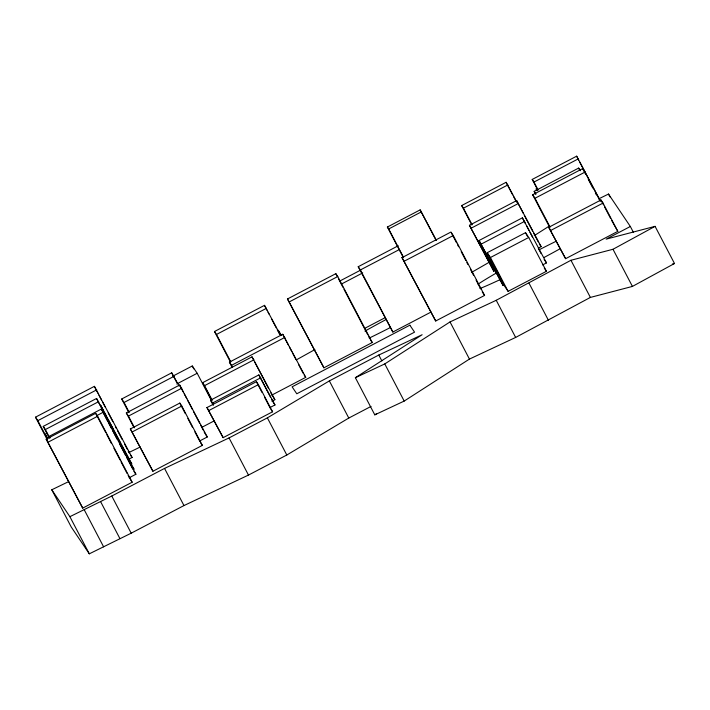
<?xml version="1.0" encoding="UTF-8"?>
<svg xmlns="http://www.w3.org/2000/svg" width="710" height="710" viewBox="0 0 710 710"><rect width="100%" height="100%" fill="white"/><g stroke="black" fill="none" stroke-linecap="round" stroke-linejoin="round"><path stroke-width="1.06" d="M633.329 232.197L630.347 226.49L606.18 239.137L655.073 226.348L674.5 263.499L632.424 286.423L590.383 297.419L515.646 337.436L469.443 359.082L404.194 401.07L374.791 414.844L355.373 377.693L422.13 334.73L378.794 355.036L329.351 380.906L267.377 417.862L229.055 437.919L164.542 468.414L111.772 496.024L69.882 516.676L51.777 489.776L68.648 481.62M355.373 377.693L384.776 363.919L450.025 321.932L496.228 300.286L570.955 260.268L612.996 249.272L655.073 226.348M374.791 414.844L376.646 413.655M534.293 235.614L549.141 226.144M51.777 489.776L71.195 526.927L89.309 553.827L131.199 533.183L183.97 505.564L248.473 475.07L286.805 455.012L348.779 418.057L371.073 406.395M471.511 272.436L488.728 262.531M296.576 359.757L314.894 349.577M403.315 257.508L387.385 227.031L420.16 209.876L436.366 240.326M387.385 227.031L388.689 228.966L421.465 211.82M47.286 439.721L35.5 417.169L94.386 386.346L132.095 457.488L129.149 459.024M35.5 417.169L37.843 420.648L96.729 389.834M230.315 361.789L214.491 331.508L264.484 305.344L280.769 335.652M471.813 224.963L461.669 205.554L506.106 182.301L517.004 202.394M214.491 331.508L216.479 334.463L266.472 308.3M49.389 438.15L43.239 426.382L96.56 398.47L134.057 469.283L131.927 466.124M287.497 298.963L335.83 273.669L337.756 276.527L372.253 342.522L323.92 367.815L287.497 298.963L323.92 367.815M461.669 205.554L463.435 208.19L507.872 184.928M43.239 426.382L45.36 429.532L98.69 401.629M289.423 301.821L337.756 276.527M430.926 312.116L392.852 332.049L358.213 266.72L398.239 245.767M47.632 439.17L45.094 434.307L47.037 433.286M537.843 190.191L532.216 179.435L576.653 156.173L600.42 200.886M358.213 266.72L360.378 269.942L399.437 249.503M339.442 281.222L360.795 270.04M532.216 179.435L533.982 182.062L578.419 158.8M129.14 477.786L135.903 474.245L101.361 409.049L49.141 436.375L50.179 437.919M49.247 436.57L47.304 437.591L45.094 434.307M128.847 412.643L121.712 398.984L171.705 372.821L179.142 386.062M341.368 284.08L362.721 272.906M46.239 439.206L95.672 413.327L97.643 416.255L132.14 482.241L82.706 508.12L46.239 439.206L82.706 508.12M96.666 415.678L103.438 412.137M172.796 376.176L192.277 365.978L197.185 373.274L211.305 400.28M48.209 442.126L97.643 416.255M121.712 398.984L124.055 402.472L174.048 376.309M402.046 257.623L450.93 232.046L453.273 235.525L484.584 295.413L435.7 321L402.046 257.623L435.7 321M469.434 225.31L493.92 271.353L469.434 225.31L516.649 200.602L541.144 246.645L538.251 248.163M535.713 194.265L534.186 191.345L578.623 168.093L580.389 170.72M404.389 261.111L453.273 235.525M532.66 194.771L582.653 168.607L584.996 172.095L535.003 198.259L532.66 194.771L549.948 227.848M471.316 228.105L518.531 203.397M176.728 383.986L197.185 373.274M133.977 427.571L126.327 412.936L179.657 385.024L207.284 436.978L199.528 441.043M231.957 367.034L229.419 362.162L282.74 334.259L305.735 377.338L271.806 395.097M126.327 412.936L128.448 416.087L181.778 388.184M229.419 362.162L231.54 365.322L284.861 337.41M211.749 400.245L202.59 382.717L252.023 356.846L274.868 399.695L271.957 401.221M479.064 240.504L503.15 285.58L479.064 240.504L522.391 217.828L546.478 262.904L542.626 264.919M202.59 382.717L204.56 385.645L253.994 359.775M481.407 243.992L524.734 221.316M130.365 428.955L179.807 403.085L181.769 406.014L202.359 445.383L152.916 471.254L130.365 428.955L152.916 471.254M132.335 431.884L181.769 406.014M487.193 252.724L525.515 232.667L528.746 237.459L546.434 271.291L508.103 291.348L504.872 286.547L487.193 252.724L490.424 257.517L508.103 291.348M213.071 405.055L210.533 400.2L258.857 374.915L274.992 404.94L270.155 407.469M210.533 400.2L212.459 403.058L260.783 377.773M490.424 257.517L528.746 237.459M548.732 227.315L600.953 199.989L603.03 203.078L617.815 231.362L565.604 258.688L548.732 227.315L565.604 258.688M206.965 407.567L256.408 381.696L258.369 384.616L272.578 411.791L223.135 437.662L206.965 407.567L223.135 437.662M550.818 230.404L603.03 203.078M364.558 328.446L384.944 317.778M208.935 410.495L258.369 384.616M201.871 427.322L214.535 420.702M598.778 198.844L608.505 194.043L630.347 226.49M129.202 452.359L140.118 447.078M672.37 264.058L674.5 263.499M617.815 231.362L611.656 220.473M537.159 190.395L536.077 188.78L537.079 190.697M534.186 191.345L535.952 193.972M539.263 243.849L541.144 246.645M544.135 259.416L546.478 262.904M544.277 268.087L546.434 271.291M482.232 291.934L484.584 295.413M370.327 339.664L372.253 342.522M304.146 374.969L305.735 377.338M274.868 399.695L270.865 392.878M273.066 402.082L274.992 404.94M271.105 409.599L272.578 411.791M205.696 434.618L207.284 436.978M200.389 442.454L202.359 445.383M130.338 454.87L132.095 457.488M129.628 460.692L131.838 463.976L100.642 405.233L103.687 411.072M133.826 471.156L135.903 474.245M132.14 482.241L128.146 475.443M608.505 194.043L609.996 196.892M600.953 199.989L603.5 204.87M604.521 206.814L610.635 218.52M576.653 156.173L578.694 160.087M579.724 162.049L600.261 201.276M582.653 168.607L585.706 174.447M588.253 179.31L592.823 188.07M595.37 192.934L596.382 194.877M578.623 168.093L579.644 170.036M612.996 249.272L632.424 286.423M533.982 182.062L538.073 189.889M570.955 260.268L590.383 297.419M535.003 198.259L549.753 226.472M516.649 200.602L523.332 213.382M524.353 215.343L532.58 231.078M533.609 233.04L538.233 241.888M506.106 182.301L512.7 194.913M513.712 196.856L516.25 201.711M522.391 217.828L525.427 223.632M526.438 225.567L528.968 230.404M529.979 232.339L532.5 237.175M538.571 248.775L541.1 253.612M525.515 232.667L527.539 236.528M528.994 283.13L548.422 320.281M463.435 208.19L472.061 224.679M496.228 300.286L515.646 337.436M451.436 233.022L456.574 242.847M457.595 244.808L458.624 246.769M461.189 251.677L465.813 260.517M466.834 262.478L467.863 264.439M470.428 269.347L473.508 275.24M476.073 280.148L480.697 288.988M420.16 209.876L436.091 240.353M450.025 321.932L469.443 359.082M388.689 228.966L403.599 257.481M360.378 269.942L392.852 332.049M384.776 363.919L404.194 401.07M378.794 355.036L381.856 360.902M335.83 273.669L337.348 276.58M338.368 278.524L342.93 287.257M343.942 289.201L367.789 334.809M368.801 336.753L369.821 338.688M329.351 380.906L348.779 418.057M282.74 334.259L288.34 344.971M289.361 346.915L291.908 351.787M292.919 353.731L295.981 359.579M298.519 364.443L303.108 373.211M281.488 335.528L278.205 330.221L280.707 335.022M264.484 305.344L267.031 310.226M268.06 312.178L269.081 314.139M271.628 319.021L276.226 327.807M277.246 329.76L279.802 334.641M252.023 356.846L253.55 359.766M254.57 361.718L268.318 388.006M258.857 374.915L270.528 397.227M271.539 399.171L272.56 401.114M256.408 381.696L261.981 392.373M264.519 397.218L270.608 408.871M267.377 417.862L286.805 455.012M216.479 334.463L230.777 361.816M231.54 365.322L232.561 367.265M204.56 385.645L212.192 400.254M212.317 402.206L213.32 404.141M212.459 403.058L213.47 405.002M192.277 365.978L193.786 368.872M229.055 437.919L248.473 475.07M179.657 385.024L183.224 391.858M184.245 393.81L186.801 398.692M187.822 400.644L192.41 409.421M193.431 411.374L199.554 423.089M200.575 425.041L203.122 429.923M204.143 431.875L205.163 433.828M171.705 372.821L176.799 382.575M179.807 403.085L185.328 413.646M187.839 418.447L192.357 427.092M194.868 431.893L199.883 441.496M164.542 468.414L183.97 505.564M124.055 402.472L129.149 412.226M128.448 416.087L134.572 427.802M94.386 386.346L97.971 393.216M98.992 395.177L101.557 400.076M102.586 402.037L105.142 406.936M108.222 412.821L112.837 421.651M115.402 426.55L116.422 428.512M117.452 430.473L122.058 439.295M124.623 444.194L127.188 449.102M128.208 451.063L129.238 453.024M104.707 413.016L105.728 414.959M108.266 419.832L112.846 428.583M115.384 433.446L119.963 442.206M122.51 447.069L125.049 451.933M126.069 453.876L129.122 459.716M96.56 398.47L100.154 405.339M101.175 407.3L103.74 412.199M104.76 414.161L109.375 422.983M110.405 424.944L117.07 437.688M119.626 442.596L127.827 458.278M128.856 460.24L131.421 465.148M101.361 409.049L107.956 421.66M108.967 423.604L111.505 428.458M112.517 430.393L117.088 439.126M119.617 443.981L125.705 455.625M126.726 457.568L132.814 469.212M95.672 413.327L105.825 432.736M106.837 434.68L111.399 443.413M113.937 448.267L120.026 459.911M121.037 461.855L127.126 473.499M111.772 496.024L131.199 533.183M100.527 501.491L119.946 538.65M45.36 429.532L49.46 437.378M37.843 420.648L47.588 439.277M84.206 509.709L103.624 546.86M69.882 516.676L89.309 553.827M390.074 327.683A72.731 4.571 -27.6 0 1 369.289 338.058M364.967 331.108A72.731 4.571 -27.6 0 1 386.32 319.42M560.483 248.536A72.731 4.571 -27.6 0 1 543.869 257.57M500.355 279.5A72.731 4.571 -27.6 0 1 480.004 288.508M478.034 284.169A72.731 4.571 -27.6 0 1 496.21 273.101M539.121 249.814A72.731 4.571 -27.6 0 1 555.992 241.329M409.865 325.189L292.103 386.826L296.789 393.784L414.551 332.156L409.865 325.189"/></g></svg>
